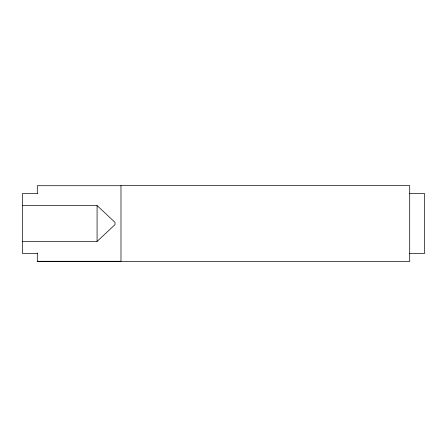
<?xml version="1.0" encoding="UTF-8"?>
<svg xmlns="http://www.w3.org/2000/svg" width="447" height="447" viewBox="0 0 447 447"><rect width="100%" height="100%" fill="white"/><g stroke="black" fill="none" stroke-linecap="round" stroke-linejoin="round"><path stroke-width="0.67" d="M22.35 241.436L97.072 241.436L115.002 224.623L115.002 222.377L97.072 205.564L22.35 205.564M120.981 185.717L37.297 185.717L37.297 193.674M37.297 193.612L22.35 193.612L22.35 253.388L37.297 253.388M409.703 193.64L424.65 193.64L424.65 253.36L409.703 253.36M37.297 261.283L120.981 261.283L120.981 185.572L409.703 185.572L409.703 261.428L37.297 261.428L37.297 253.019M97.072 205.564L97.072 241.436"/></g></svg>
